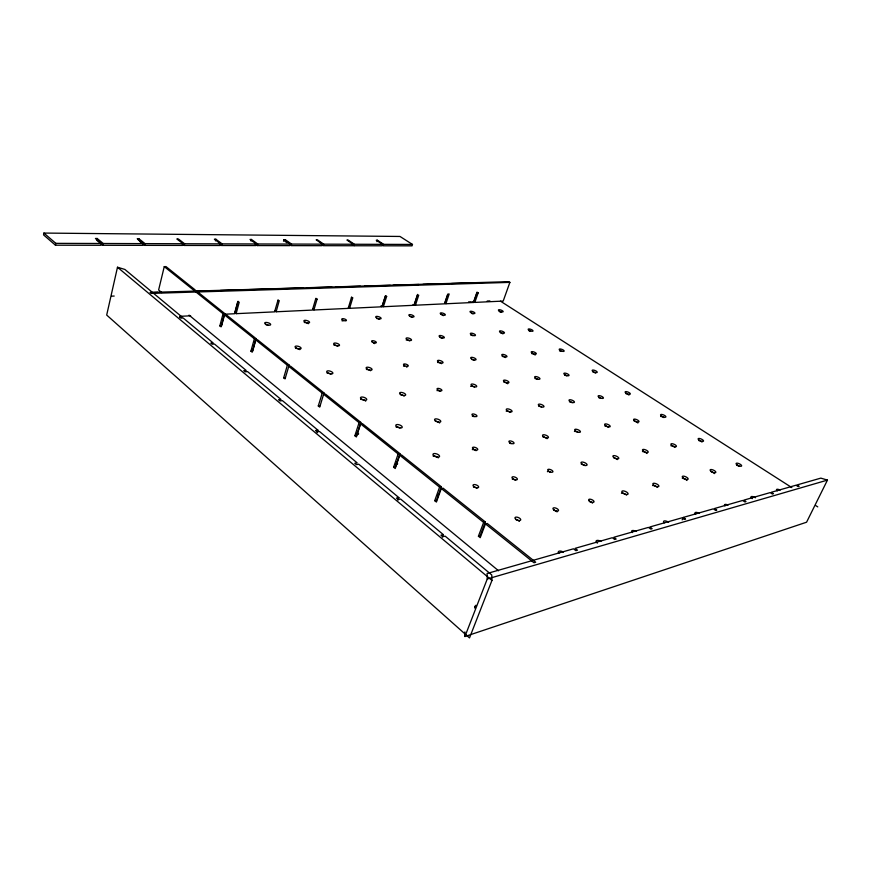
<?xml version="1.0" encoding="UTF-8"?>
<svg xmlns="http://www.w3.org/2000/svg" width="871" height="871" viewBox="0 0 871 871"><rect width="100%" height="100%" fill="white"/><g stroke="black" fill="none" stroke-linecap="round" stroke-linejoin="round"><path stroke-width="1.31" d="M412.473 244.435L383.697 244.348L383.24 245.807L412.016 245.851L412.473 244.435L399.985 236.455L43.909 233.069L43.55 234.887L55.45 245.197L101.134 245.284L101.515 243.488L95.44 238.469L97.16 238.48L103.246 243.499L143.41 243.619L143.007 245.361L102.854 245.284L96.768 240.254L97.16 238.48M55.45 245.197L55.831 243.357L43.909 233.069M102.854 245.284L103.246 243.499M152.403 292.373L124.88 269.444L117.487 267.234L106.687 315.062L469.502 637.931L491.952 580.424L491.745 574.936L445.135 536.133L442.762 536.71L440.933 535.175L443.306 534.598L442.403 537.069M138.478 240.472L138.881 238.741L137.259 238.73L143.41 243.619M182.115 243.847L184.184 245.437L220.211 245.502L220.635 243.858L184.598 243.749L178.392 238.992L176.857 238.981L183.052 243.738L182.638 245.426L144.63 245.361L145.032 243.63L138.881 238.741M164.26 266.624L193.351 289.912L195.104 289.869L166.013 266.602L164.26 266.624L158.62 289.989L161.766 292.591M184.184 245.437L184.598 243.749M215.431 240.864L215.856 239.22L214.397 239.22L220.635 243.858M255.17 244.065L257.261 245.568L289.771 245.633L290.217 244.065L257.696 243.967L251.425 239.449L250.042 239.438L256.303 243.956L255.878 245.568L221.67 245.502L222.094 243.858L215.856 239.22M219.851 325.874L223.063 313.723L194.505 290.849L196.269 290.794L224.838 313.636L221.615 325.776L219.851 325.874L221.06 326.865L224.283 314.703L226.057 314.616L256.139 338.667L252.699 351.024L250.924 351.155L254.365 338.786L224.283 314.703M251 241.049L251.425 239.449M238.066 301.268L234.985 312.754L236.139 313.669L274.572 311.862L278.11 299.744M236.139 313.669L239.231 302.183L237.576 302.248L234.484 313.745L223.618 314.268M257.261 245.568L257.696 243.967M255.649 339.821L287.365 365.221L283.696 377.818L285.046 378.907L289.15 365.069L257.424 339.701L255.649 339.821L252.209 352.2L250.924 351.155M283.5 241.213L283.924 239.656L285.253 239.667L291.535 244.065L322.477 244.163L322.03 245.687L291.099 245.633L291.535 244.065M285.253 239.667L284.817 241.223L286.907 242.693M351.644 296.924L348.171 308.388L313.876 310L317.077 299.145L315.607 299.199L312.406 310.076L276.118 311.785L279.275 300.615L277.718 300.68M322.477 244.163L316.184 239.852L317.447 239.863L323.74 244.163L323.293 245.687L352.777 245.742L353.223 244.25L346.93 240.048L348.139 240.058L354.421 244.261L382.554 244.348L382.097 245.796L353.974 245.753L351.884 244.348M353.974 245.753L354.421 244.261M318.296 405.962L322.226 393.137L324.012 392.941L319.722 407.116L318.296 405.962L320.071 405.744M348.4 307.485L349.565 308.323L352.809 297.751L351.416 297.806M317.142 432.756L317.937 430.198L282.422 400.638L280.037 400.91L278.6 399.702L280.985 399.441L247.538 371.59L245.165 371.797L243.804 370.665L246.188 370.458L214.462 344.034L212.089 344.197L210.804 343.13L213.177 342.967L183.193 318.002L180.841 318.122L179.622 317.109L181.985 316.99L153.557 293.331M376.969 241.692L377.415 240.244L383.697 244.348M349.565 308.323L382.053 306.788L385.33 296.488L386.648 296.434L383.371 306.723L382.206 305.917L385.472 295.628L386.648 296.434M354.878 435.718L359.092 422.664L360.866 422.424L356.664 435.456L354.878 435.718L356.391 436.948L360.605 423.883L362.39 423.633L399.92 453.649L395.401 466.921L393.627 467.237L398.145 453.943L399.92 453.649M417.557 294.398L414.269 304.425L415.423 305.209L444.689 303.827L447.999 294.039L449.186 293.995L445.876 303.772L444.722 303.01L447.618 294.452M383.371 306.723L414.182 305.275L417.47 295.225L418.722 295.182L415.423 305.209M441.357 486.78L439.583 487.139L434.727 500.673L436.502 500.292L441.357 486.78L401.531 454.934L399.756 455.239L395.227 468.533L393.627 467.237M397.982 500.117L398.853 497.591L358.765 464.21L356.381 464.613L354.758 463.263L357.154 462.86L319.461 431.472L317.066 431.809L315.542 430.535L317.937 430.198M476.579 293.309L473.682 301.66L474.826 302.411L503.198 301.072L509.883 282.378L508.729 281.66L150.062 292.438L151.216 293.396L509.883 282.378M445.876 303.772L473.693 302.466L477.025 292.906L478.157 292.863L474.826 302.411M485.397 522.001L483.645 522.426L478.419 536.209L480.171 535.763L485.397 522.001L443.067 488.152L441.292 488.511L436.425 502.055L434.727 500.673M485.463 523.885L533.977 562.742L535.719 562.231L487.227 523.46L485.463 523.885L480.226 537.679L478.419 536.209M475.914 605.236L474.804 608.1L474.771 606.227M682.156 519.889L683.256 517.439L713.316 508.849L715.592 510.395L716.8 510.047L714.536 508.501L742.658 500.466L744.901 501.957L746.033 501.631L743.801 500.139L770.171 492.605L772.381 494.031L773.437 493.726L771.238 492.3L796.029 485.212L798.195 486.595L799.197 486.301L797.03 484.929L820.83 478.125L827.45 480.106L806.579 522.208L464.907 636.527L487.259 578.975L487.085 573.499L531.55 560.793M487.259 578.975L827.45 480.106M533.281 560.293L573.466 548.806L575.873 550.657L577.484 550.2L575.078 548.349L612.302 537.712L614.676 539.476L616.167 539.051L613.794 537.287L648.438 527.39L650.779 529.078L652.161 528.675L649.82 526.988L681.96 517.81L684.268 519.421L685.564 519.051L683.256 517.439M398.853 497.591L396.468 498.07L398.199 499.508L400.584 499.029L443.306 534.598M283.696 377.818L285.47 377.644M287.365 365.221L289.15 365.069M254.365 338.786L256.139 338.667M468.576 301.899L471.222 301.78M487.194 301.028L489.894 300.909M223.063 313.723L224.838 313.636M179.97 316.325L190.629 315.814M111.869 296.129L114.199 296.053M152.403 292.525L157.847 292.362M194.56 291.262L214.952 290.642M220.385 290.479L244.86 289.738M248.932 289.618L273.407 288.878M278.851 288.715L303.315 287.974M307.398 287.855L331.862 287.114M335.945 286.995L360.42 286.254M364.492 286.134L390.328 285.35M393.05 285.274L418.875 284.49M422.958 284.371L447.433 283.63M451.505 283.51L471.897 282.901M55.831 243.357L101.515 243.488M145.032 243.63L183.052 243.738M222.094 243.858L256.303 243.956M323.74 244.163L353.223 244.25M377.415 240.244L376.272 240.233L382.554 244.348M500.466 301.17L791.826 487.586M815.648 505.518L817.76 506.878M476.992 292.123L478.157 292.863M472.55 301.714L473.693 302.466M413.017 304.48L414.182 305.275M380.888 305.971L382.053 306.788M283.924 239.656L290.217 244.065M315.912 298.296L317.077 299.145M312.711 309.14L313.876 310M219.59 243.956L221.67 245.502M274.964 310.893L276.118 311.785M139.512 241.289L144.63 245.361M324.012 392.941L290.511 366.158L288.726 366.31L322.226 393.137M360.866 422.424L325.438 394.084L323.664 394.291L359.092 422.664M360.605 423.883L398.145 453.943M399.756 455.239L439.583 487.139M441.292 488.511L483.645 522.426M189.051 315.128L498.56 570.777M117.487 267.234L491.952 580.424M464.896 631.9L464.907 636.527M564.778 375.227A2.787 0.958 21 0 1 566.781 375.934M660.686 416.458A2.874 0.98 22.7 0 1 661.949 416.697M662.646 416.937A2.874 0.98 22.7 0 1 663.942 417.601M503.939 382.227A2.94 1.067 20.2 0 1 506.04 382.739M506.715 383.055A2.94 1.067 20.2 0 1 507.76 383.784M625.901 393.681A2.798 0.936 22 0 1 628.971 395.075M559.509 350.915A2.657 0.871 20.7 0 1 561.381 351.394M471.897 359.516A2.863 1.023 19.5 0 1 473.966 360.246M698.716 440.552A2.961 1.013 23.5 0 1 701.982 442.043M642.46 451.548A3.114 1.143 23 0 1 646.979 453.508M535.023 378.624A2.863 1.013 20.6 0 1 537.712 379.44M358.656 433.791A2.929 1.274 17.7 0 1 356.489 433.29M356.87 433.529A2.929 1.285 17.7 0 1 358.231 434.106M395.619 464.395A3.005 1.35 18.8 0 1 396.185 464.787M397.655 463.775A3.005 1.35 18.8 0 1 395.51 464.145M396.49 461.848A3.005 1.35 18.8 0 1 397.056 462.24M437.732 494.87A3.103 1.426 20 0 1 437.667 496.361M473.465 487.052A2.994 1.339 20.8 0 1 476.883 488.283M472.322 449.599A2.82 1.187 20.3 0 1 476.099 450.71M512.279 479.181A2.907 1.241 21.4 0 1 515.588 480.367M435.348 421.216A3.288 1.35 19.3 0 1 439.594 422.99M400.464 394.726A3.201 1.285 18.5 0 1 404.122 396.033M334.05 345.275A3.059 1.154 17 0 1 337.632 346.146M366.397 369.478A3.125 1.219 17.7 0 1 370.621 370.741M304.295 322.51A2.994 1.1 16.4 0 1 305.667 322.629M306.418 322.814A2.994 1.1 16.4 0 1 308.345 323.729M265.96 324.72A3.092 1.165 15.7 0 1 268.246 325.286M295.53 348.378A3.157 1.23 16.2 0 1 299.798 349.652M327.115 373.191A3.234 1.296 16.9 0 1 330.904 374.095M396.011 426.986A3.397 1.437 18.6 0 1 399.952 427.901M360.768 399.419A3.31 1.361 17.7 0 1 365.7 401.161M433.094 456.034A3.484 1.513 19.6 0 1 438.298 457.885M376.566 318.492A2.82 0.991 17.7 0 1 379.266 319.298M410.872 316.902A2.744 0.936 18.2 0 1 412.168 317.425M470.873 335.204A2.733 0.925 19.3 0 1 472.844 335.705M470.612 386.332A3.016 1.132 19.7 0 1 474.51 387.062M437.558 362.488A2.951 1.089 19 0 1 441.532 363.686M406.234 340.028A2.885 1.034 18.3 0 1 407.497 340.136M408.216 340.311A2.885 1.034 18.3 0 1 409.577 340.866M531.626 353.604A2.722 0.915 20.3 0 1 533.553 354.094M534.184 354.388A2.722 0.915 20.3 0 1 535.175 355.041M502.229 356.435A2.787 0.969 19.9 0 1 505.43 357.567M471.777 313.451A2.602 0.849 19.2 0 1 473.018 313.952M442.152 315.15A2.667 0.893 18.7 0 1 443.415 315.65M500.531 332.907A2.657 0.882 19.7 0 1 501.184 333.081M501.838 333.31A2.657 0.882 19.7 0 1 502.981 333.898M499.399 311.698A2.537 0.806 19.5 0 1 501.228 312.341M440.367 337.654A2.798 0.98 18.8 0 1 442.381 338.362M592.977 372.091A2.722 0.904 21.3 0 1 593.619 372.255M594.294 372.494A2.722 0.904 21.3 0 1 595.492 373.104M529.111 330.947A2.602 0.838 20.1 0 1 530.385 331.328M736.605 465.299A3.049 1.056 24.3 0 1 739.403 466.442M509.84 443.306A2.733 1.111 20.9 0 1 511.168 443.698M547.391 471.668A2.82 1.165 22 0 1 547.903 471.625M549.198 471.832A2.82 1.165 22 0 1 550.537 472.398M472.354 416.251A2.657 1.056 20 0 1 474.27 416.708M436.97 390.644A2.591 1.002 19.1 0 1 437.482 390.633M438.723 390.861A2.591 1.002 19.1 0 1 439.953 391.373M403.513 366.179A2.526 0.958 18.4 0 1 404.623 366.245M406.441 366.887A2.526 0.958 18.4 0 1 406.931 367.192M373.474 343.12A2.471 0.915 17.7 0 1 374.628 343.599M341.987 320.822A2.417 0.871 17.1 0 1 343.076 320.92M506.193 411.112A3.103 1.187 20.5 0 1 510.33 412.342M538.779 406.278A3.016 1.121 21 0 1 541.61 407.127M569.482 401.847A2.94 1.056 21.4 0 1 572.236 402.761M598.758 397.731A2.863 0.991 21.7 0 1 600.805 398.385M542.949 436.992A3.19 1.241 21.4 0 1 547.108 438.712M581.338 464.341A3.288 1.306 22.4 0 1 585.072 465.658M621.469 493.269A3.386 1.361 23.5 0 1 626.478 495.044M652.542 485.528A3.299 1.274 23.7 0 1 657.387 487.39M682.32 478.331A3.212 1.198 24 0 1 686.914 480.487M711.215 471.81A3.125 1.121 24.2 0 1 714.481 473.595M670.942 445.789A3.027 1.078 23.3 0 1 674.894 447.4M634.197 421.216A2.94 1.034 22.5 0 1 636.298 421.902M636.941 422.25A2.94 1.034 22.5 0 1 637.877 423.023M604.888 426.028A3.016 1.1 22.2 0 1 606.249 426.289M606.989 426.55A3.016 1.1 22.2 0 1 608.317 427.269M574.435 431.439A3.103 1.165 21.8 0 1 577.887 432.266M613.903 457.896A3.19 1.219 22.8 0 1 617.354 459.594M515.97 519.693A3.092 1.404 22.1 0 1 519.301 521.348M553.825 510.308A2.994 1.306 22.6 0 1 557.07 511.908M589.384 501.609A2.907 1.219 23.1 0 1 592.541 503.144M558.921 553.401A3.854 1.775 23.5 0 1 559.16 551.169A3.854 1.775 23.5 0 1 563.45 552.105M597.386 543.123A3.734 1.644 23.9 0 1 596.602 540.553A3.734 1.644 23.9 0 1 600.968 541.37M632.302 532.573A3.615 1.524 24.3 0 1 632.292 530.57A3.615 1.524 24.3 0 1 636.233 531.452M664.257 522.872A3.517 1.426 24.5 0 1 664.41 520.912A3.517 1.426 24.5 0 1 668.678 522.295M695.711 514.249A3.419 1.328 24.8 0 1 695.504 512.431A3.419 1.328 24.8 0 1 699.152 513.269M725.02 505.953A3.321 1.241 24.9 0 1 724.988 504.44A3.321 1.241 24.9 0 1 728.112 505.071M752.337 498.669A3.244 1.165 25 0 1 751.39 496.546A3.244 1.165 25 0 1 755.484 497.766M777.302 490.906A3.157 1.089 25.1 0 1 776.888 489.306A3.157 1.089 25.1 0 1 780.166 490.09M671.476 445.157A3.038 1.078 23.3 0 0 676.288 446.594A3.038 1.078 23.3 0 0 673.174 443.916A3.038 1.078 23.3 0 0 671.476 445.157M682.929 477.809A3.212 1.187 23.9 0 0 688.003 479.311A3.212 1.187 23.9 0 0 684.682 476.372A3.212 1.187 23.9 0 0 682.929 477.809M710.976 471.244A3.136 1.121 24.1 0 0 715.788 472.496A3.136 1.121 24.1 0 0 712.173 469.665A3.136 1.121 24.1 0 0 710.976 471.244M473.846 486.595A2.994 1.328 20.8 0 0 478.593 487.335A2.994 1.328 20.8 0 0 475.065 484.603A2.994 1.328 20.8 0 0 473.846 486.595M512.823 478.702A2.907 1.241 21.4 0 0 517.352 479.431A2.907 1.241 21.4 0 0 513.857 476.807A2.907 1.241 21.4 0 0 512.823 478.702M473.236 448.968A2.82 1.176 20.3 0 0 477.7 449.719A2.82 1.176 20.3 0 0 474.39 447.226A2.82 1.176 20.3 0 0 473.236 448.968M435.424 420.856A3.288 1.339 19.3 0 0 440.693 421.782A3.288 1.339 19.3 0 0 436.915 418.94A3.288 1.339 19.3 0 0 435.424 420.856M400.377 394.258A3.201 1.274 18.5 0 0 405.559 395.194A3.201 1.274 18.5 0 0 401.977 392.494A3.201 1.274 18.5 0 0 400.377 394.258M366.822 368.901A3.125 1.209 17.7 0 0 371.928 369.848A3.125 1.209 17.7 0 0 368.52 367.29A3.125 1.209 17.7 0 0 366.822 368.901M334.333 344.611A3.059 1.154 17 0 0 339.363 345.569A3.059 1.154 17 0 0 336.119 343.13A3.059 1.154 17 0 0 334.333 344.611M304.992 322.118A2.994 1.1 16.4 0 0 309.586 322.51A2.994 1.1 16.4 0 0 305.579 320.31A2.994 1.1 16.4 0 0 304.992 322.118M265.818 324.317A3.092 1.154 15.7 0 0 270.652 324.709A3.092 1.154 15.7 0 0 266.58 322.444A3.092 1.154 15.7 0 0 265.818 324.317M296.227 348.073A3.157 1.219 16.3 0 0 301.105 348.422A3.157 1.219 16.3 0 0 296.88 346.07A3.157 1.219 16.3 0 0 296.227 348.073M327.387 372.603A3.234 1.285 16.9 0 0 332.711 373.583A3.234 1.285 16.9 0 0 329.292 370.926A3.234 1.285 16.9 0 0 327.387 372.603M361.193 398.929A3.31 1.361 17.7 0 0 366.604 399.887A3.31 1.361 17.7 0 0 363.011 397.1A3.31 1.361 17.7 0 0 361.193 398.929M396.599 426.605A3.397 1.437 18.6 0 0 402.108 427.552A3.397 1.437 18.6 0 0 398.319 424.602A3.397 1.437 18.6 0 0 396.599 426.605M433.867 455.783A3.495 1.513 19.6 0 0 439.463 456.709A3.495 1.513 19.6 0 0 435.467 453.595A3.495 1.513 19.6 0 0 433.867 455.783M643.201 451.047A3.114 1.143 23 0 0 648.111 452.343A3.114 1.143 23 0 0 644.703 449.556A3.114 1.143 23 0 0 643.201 451.047M509.72 442.642A2.733 1.1 20.9 0 0 513.999 443.372A2.733 1.1 20.9 0 0 510.711 440.976A2.733 1.1 20.9 0 0 509.72 442.642M548.578 471.124A2.82 1.154 21.9 0 0 552.911 471.842A2.82 1.154 21.9 0 0 549.449 469.317A2.82 1.154 21.9 0 0 548.578 471.124M472.692 415.554A2.657 1.045 20 0 0 476.905 416.305A2.657 1.045 20 0 0 473.78 414.03A2.657 1.045 20 0 0 472.692 415.554M404.1 365.319A2.526 0.958 18.4 0 0 408.194 366.092A2.526 0.958 18.4 0 0 405.353 364.024A2.526 0.958 18.4 0 0 404.1 365.319M437.678 389.86A2.591 1.002 19.1 0 0 441.837 390.622A2.591 1.002 19.1 0 0 438.864 388.455A2.591 1.002 19.1 0 0 437.678 389.86M372.211 341.976A2.471 0.904 17.7 0 0 376.239 342.749A2.471 0.904 17.7 0 0 373.539 340.779A2.471 0.904 17.7 0 0 372.211 341.976M342.336 319.864A2.417 0.86 17.1 0 0 346.31 320.648A2.417 0.86 17.1 0 0 343.729 318.764A2.417 0.86 17.1 0 0 342.336 319.864M553.902 509.905A3.005 1.306 22.6 0 0 558.507 510.613A3.005 1.306 22.6 0 0 554.816 507.837A3.005 1.306 22.6 0 0 553.902 509.905M515.872 519.312A3.092 1.404 22 0 0 520.684 520.031A3.092 1.404 22 0 0 516.96 517.134A3.092 1.404 22 0 0 515.872 519.312M589.134 500.76A2.907 1.219 23.1 0 0 593.826 502.132A2.907 1.219 23.1 0 0 591.061 499.366A2.907 1.219 23.1 0 0 589.134 500.76M613.913 457.569A3.201 1.219 22.7 0 0 618.769 458.505A3.201 1.219 22.7 0 0 614.828 455.664A3.201 1.219 22.7 0 0 613.913 457.569M605.617 425.701A3.016 1.1 22.2 0 0 610.19 426.572A3.016 1.1 22.2 0 0 606.401 423.97A3.016 1.1 22.2 0 0 605.617 425.701M575.687 431.112A3.103 1.165 21.8 0 0 580.413 431.962A3.103 1.165 21.8 0 0 576.537 429.283A3.103 1.165 21.8 0 0 575.687 431.112M698.749 439.855A2.961 1.013 23.5 0 0 703.42 441.249A2.961 1.013 23.5 0 0 700.306 438.657A2.961 1.013 23.5 0 0 698.749 439.855M736.779 464.689A3.059 1.056 24.3 0 0 741.548 466.105A3.059 1.056 24.3 0 0 738.249 463.372A3.059 1.056 24.3 0 0 736.779 464.689M661.165 415.761A2.874 0.969 22.7 0 0 665.738 417.133A2.874 0.969 22.7 0 0 662.809 414.661A2.874 0.969 22.7 0 0 661.165 415.761M625.65 392.843A2.798 0.936 22 0 0 630.136 394.193A2.798 0.936 22 0 0 627.381 391.841A2.798 0.936 22 0 0 625.65 392.843M593.064 371.525A2.722 0.904 21.3 0 0 597.201 372.342A2.722 0.904 21.3 0 0 593.75 370.121A2.722 0.904 21.3 0 0 593.064 371.525M560.042 350.36A2.657 0.871 20.7 0 0 564.136 351.187A2.657 0.871 20.7 0 0 560.826 349.053A2.657 0.871 20.7 0 0 560.042 350.36M528.937 330.24A2.602 0.838 20.1 0 0 532.987 331.067A2.602 0.838 20.1 0 0 529.818 329.031A2.602 0.838 20.1 0 0 528.937 330.24M499.116 310.925A2.548 0.806 19.5 0 0 503.111 311.774A2.548 0.806 19.5 0 0 500.074 309.804A2.548 0.806 19.5 0 0 499.116 310.925M376.392 317.763A2.82 0.98 17.7 0 0 380.986 318.688A2.82 0.98 17.7 0 0 377.894 316.489A2.82 0.98 17.7 0 0 376.392 317.763M409.512 315.923A2.744 0.936 18.2 0 0 413.943 316.815A2.744 0.936 18.2 0 0 410.851 314.692A2.744 0.936 18.2 0 0 409.512 315.923M440.955 314.181A2.667 0.882 18.7 0 0 445.233 315.062A2.667 0.882 18.7 0 0 442.163 312.983A2.667 0.882 18.7 0 0 440.955 314.181M470.732 312.504A2.602 0.838 19.2 0 0 474.869 313.364A2.602 0.838 19.2 0 0 471.81 311.35A2.602 0.838 19.2 0 0 470.732 312.504M500.237 332.189A2.667 0.882 19.7 0 0 504.429 333.049A2.667 0.882 19.7 0 0 501.239 330.947A2.667 0.882 19.7 0 0 500.237 332.189M471.08 334.573A2.733 0.925 19.3 0 0 475.414 335.444A2.733 0.925 19.3 0 0 472.202 333.277A2.733 0.925 19.3 0 0 471.08 334.573M439.801 336.914A2.809 0.98 18.8 0 0 444.286 337.806A2.809 0.98 18.8 0 0 441.064 335.585A2.809 0.98 18.8 0 0 439.801 336.914M406.768 339.385A2.885 1.034 18.3 0 0 411.428 340.3A2.885 1.034 18.3 0 0 408.194 338.002A2.885 1.034 18.3 0 0 406.768 339.385M438.233 361.922A2.951 1.078 19 0 0 442.958 362.826A2.951 1.078 19 0 0 439.572 360.42A2.951 1.078 19 0 0 438.233 361.922M502.556 355.869A2.798 0.969 19.9 0 0 506.944 356.729A2.798 0.969 19.9 0 0 503.59 354.475A2.798 0.969 19.9 0 0 502.556 355.869M471.461 358.863A2.863 1.023 19.5 0 0 476.002 359.745A2.863 1.023 19.5 0 0 472.637 357.415A2.863 1.023 19.5 0 0 471.461 358.863M532.061 353.049A2.722 0.915 20.3 0 0 536.296 353.887A2.722 0.915 20.3 0 0 532.965 351.699A2.722 0.915 20.3 0 0 532.061 353.049M471.875 385.733A3.027 1.132 19.7 0 0 476.666 386.626A3.027 1.132 19.7 0 0 473.116 384.111A3.027 1.132 19.7 0 0 471.875 385.733M539.291 405.886A3.016 1.111 21 0 0 543.961 406.746A3.016 1.111 21 0 0 540.27 404.188A3.016 1.111 21 0 0 539.291 405.886M507.172 410.709A3.103 1.187 20.5 0 0 512.028 411.591A3.103 1.187 20.5 0 0 508.305 408.945A3.103 1.187 20.5 0 0 507.172 410.709M569.786 401.324A2.94 1.056 21.4 0 0 574.392 402.348A2.94 1.056 21.4 0 0 570.962 399.843A2.94 1.056 21.4 0 0 569.786 401.324M598.747 397.045A2.863 0.991 21.7 0 0 603.309 398.254A2.863 0.991 21.7 0 0 600.239 395.826A2.863 0.991 21.7 0 0 598.747 397.045M543.515 436.719A3.19 1.241 21.4 0 0 548.436 437.58A3.19 1.241 21.4 0 0 544.517 434.814A3.19 1.241 21.4 0 0 543.515 436.719M582.1 464.189A3.288 1.296 22.4 0 0 587.087 465.027A3.288 1.296 22.4 0 0 582.971 462.109A3.288 1.296 22.4 0 0 582.1 464.189M622.449 492.714A3.397 1.361 23.4 0 0 627.882 494.303A3.397 1.361 23.4 0 0 624.551 491.124A3.397 1.361 23.4 0 0 622.449 492.714M653.903 485.332A3.299 1.274 23.7 0 0 658.89 486.323A3.299 1.274 23.7 0 0 654.807 483.329A3.299 1.274 23.7 0 0 653.903 485.332M634.24 420.562A2.951 1.034 22.5 0 0 638.9 421.836A2.951 1.034 22.5 0 0 635.743 419.278A2.951 1.034 22.5 0 0 634.24 420.562M504.298 381.738A2.94 1.067 20.2 0 0 508.904 382.609A2.94 1.067 20.2 0 0 505.376 380.181A2.94 1.067 20.2 0 0 504.298 381.738M535.491 378.145A2.863 1.013 20.6 0 0 539.933 378.994A2.863 1.013 20.6 0 0 536.438 376.631A2.863 1.013 20.6 0 0 535.491 378.145M564.746 374.65A2.787 0.947 21 0 0 569.035 375.488A2.787 0.947 21 0 0 565.551 373.202A2.787 0.947 21 0 0 564.746 374.65"/></g></svg>
